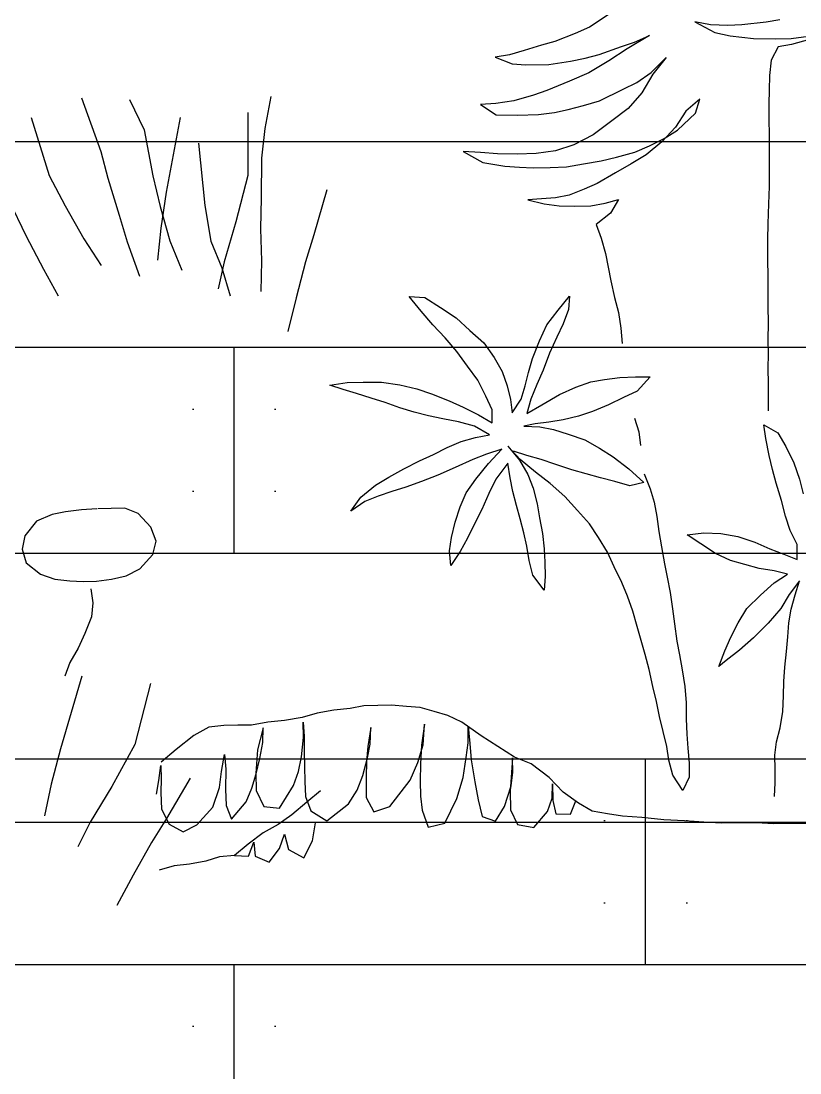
# Model space of a CAD drawing. Header units: metres. Extents: x -58 to 722, y -1100 to 345.
# Drawn here: x 242.635 to 243.014, y -484.173 to -483.662 of the extents above; entities that cross this region are included whole.
import ezdxf

# ---------------------------------------------------------------- set-up
doc = ezdxf.new("R2010")
doc.units = ezdxf.units.M
doc.header["$MEASUREMENT"] = 0
for name, color, linetype in [('FSR_ARQ_005VEGETACION', 64, 'Continuous'), ('FSR_ARQ_008MOBILIARIO', 115, 'Continuous'), ('FSR_ARQ_028JARDINERAS', 133, 'Continuous')]:
    doc.layers.add(name, color=color, linetype=linetype)

# ---------------------------------------------------------------- blocks, each defined once
blk = doc.blocks.new('arbustos 01')
at = {"layer": 'FSR_ARQ_005VEGETACION', "color": 103}
for p, q in [((189.18522, -31.64683), (189.19641, -31.65417)), ((189.0937, -31.65021), (189.10103, -31.6515)), ((189.10103, -31.6515), (189.11418, -31.65288)), ((189.11418, -31.65288), (189.1217, -31.65332)), ((189.1217, -31.65332), (189.13111, -31.65294)), ((189.13951, -31.65134), (189.12866, -31.65701)), ((189.13111, -31.65294), (189.13951, -31.65134)), ((189.08758, -31.66038), (189.07546, -31.65868)), ((189.12043, -31.65895), (189.10793, -31.66032)), ((189.12866, -31.65701), (189.12043, -31.65895)), ((189.17202, -31.66238), (189.16403, -31.65869)), ((189.16403, -31.65869), (189.17607, -31.66586)), ((189.19641, -31.65417), (189.20422, -31.65769)), ((189.20422, -31.65769), (189.21511, -31.66194)), ((189.07765, -31.66093), (189.08736, -31.66363)), ((189.08736, -31.66363), (189.09453, -31.66475)), ((189.09595, -31.6605), (189.08758, -31.66038)), ((189.09453, -31.66475), (189.09836, -31.67199)), ((189.10793, -31.66032), (189.09595, -31.6605)), ((189.17916, -31.6647), (189.17202, -31.66238)), ((189.19125, -31.66897), (189.17916, -31.6647)), ((189.21511, -31.66194), (189.22226, -31.66392)), ((189.22226, -31.66392), (189.23163, -31.66678)), ((189.16307, -31.67868), (189.15498, -31.67053)), ((189.15498, -31.67053), (189.16221, -31.67952)), ((189.17607, -31.66586), (189.1859, -31.67232)), ((189.19874, -31.67095), (189.19125, -31.66897)), ((189.23163, -31.66678), (189.23963, -31.66912)), ((189.24731, -31.67042), (189.2382, -31.67405)), ((189.23963, -31.66912), (189.24731, -31.67042)), ((189.09836, -31.67199), (189.09916, -31.68029)), ((189.1859, -31.67232), (189.19675, -31.67896)), ((189.20659, -31.6726), (189.19874, -31.67095)), ((189.21836, -31.6743), (189.20659, -31.6726)), ((189.23084, -31.67464), (189.21836, -31.6743)), ((189.2382, -31.67405), (189.23084, -31.67464)), ((189.09916, -31.68029), (189.0994, -31.68827)), ((189.16221, -31.67952), (189.16822, -31.68969)), ((189.17087, -31.68408), (189.16307, -31.67868)), ((189.19675, -31.67896), (189.20729, -31.68338)), ((189.17817, -31.68777), (189.17087, -31.68408)), ((189.20729, -31.68338), (189.21954, -31.68851)), ((189.0994, -31.68827), (189.09948, -31.69554)), ((189.13918, -31.70075), (189.13689, -31.69303)), ((189.13689, -31.69303), (189.14432, -31.69962)), ((189.16822, -31.68969), (189.17546, -31.69817)), ((189.19108, -31.69393), (189.17817, -31.68777)), ((189.21954, -31.68851), (189.22668, -31.691)), ((189.22668, -31.691), (189.23724, -31.69405)), ((189.09948, -31.69554), (189.09954, -31.70388)), ((189.17546, -31.69817), (189.18443, -31.70479)), ((189.19959, -31.69644), (189.19108, -31.69393)), ((189.20794, -31.69861), (189.19959, -31.69644)), ((189.21527, -31.70025), (189.20794, -31.69861)), ((189.23724, -31.69405), (189.24697, -31.69538)), ((189.25534, -31.696), (189.24689, -31.70153)), ((189.24697, -31.69538), (189.25534, -31.696)), ((189.09954, -31.70388), (189.09943, -31.71256)), ((189.1488, -31.70977), (189.13918, -31.70075)), ((189.14432, -31.69962), (189.15002, -31.70825)), ((189.22398, -31.70139), (189.21527, -31.70025)), ((189.23526, -31.70171), (189.22398, -31.70139)), ((189.24689, -31.70153), (189.23526, -31.70171)), ((189.15609, -31.71432), (189.1488, -31.70977)), ((189.15002, -31.70825), (189.15743, -31.71622)), ((189.18443, -31.70479), (189.19442, -31.71244)), ((189.09943, -31.71256), (189.09931, -31.7209)), ((189.16407, -31.71836), (189.15609, -31.71432)), ((189.19442, -31.71244), (189.20495, -31.71772)), ((189.09931, -31.7209), (189.09937, -31.72994)), ((189.15743, -31.71622), (189.16589, -31.72317)), ((189.17189, -31.72171), (189.16407, -31.71836)), ((189.18177, -31.72441), (189.17189, -31.72171)), ((189.20495, -31.71772), (189.21482, -31.7211)), ((189.21482, -31.7211), (189.22523, -31.72244)), ((189.26457, -31.72143), (189.25406, -31.72727)), ((189.25533, -31.72199), (189.26457, -31.72143)), ((189.16589, -31.72317), (189.17386, -31.72807)), ((189.19012, -31.72641), (189.18177, -31.72441)), ((189.19968, -31.72807), (189.19012, -31.72641)), ((189.22523, -31.72244), (189.23548, -31.72275)), ((189.23548, -31.72275), (189.24609, -31.72255)), ((189.25406, -31.72727), (189.24206, -31.72933)), ((189.24609, -31.72255), (189.25533, -31.72199)), ((189.20889, -31.72957), (189.19968, -31.72807)), ((189.2176, -31.73003), (189.20889, -31.72957)), ((189.22683, -31.73015), (189.2176, -31.73003)), ((189.23419, -31.72991), (189.22683, -31.73015)), ((189.24206, -31.72933), (189.23419, -31.72991))]:
    blk.add_line(p, q, dxfattribs=at)
at = {"layer": 'FSR_ARQ_005VEGETACION', "color": 104}
for p, q in [((189.36845, -31.69174), (189.37175, -31.709)), ((189.44489, -31.69324), (189.43688, -31.70968)), ((189.47072, -31.6923), (189.46024, -31.72136)), ((189.38101, -31.70024), (189.38097, -31.73427)), ((189.41752, -31.70304), (189.42497, -31.74328)), ((189.49785, -31.70297), (189.48825, -31.73436)), ((189.37175, -31.709), (189.37347, -31.72497)), ((189.43688, -31.70968), (189.43218, -31.73452)), ((189.40765, -31.71693), (189.40408, -31.75051)), ((189.46024, -31.72136), (189.45646, -31.73582)), ((189.37347, -31.72497), (189.37369, -31.74644)), ((189.09937, -31.72994), (189.09941, -31.74022)), ((189.17386, -31.72807), (189.18234, -31.73297)), ((189.18234, -31.73297), (189.19218, -31.73874)), ((189.19218, -31.73874), (189.19932, -31.74175)), ((189.38097, -31.73427), (189.38734, -31.75934)), ((189.43218, -31.73452), (189.42835, -31.75106)), ((189.45646, -31.73582), (189.45048, -31.75578)), ((189.48825, -31.73436), (189.47957, -31.75079)), ((189.09941, -31.74022), (189.09981, -31.74963)), ((189.19932, -31.74175), (189.20748, -31.74494)), ((189.33819, -31.74206), (189.34527, -31.76633)), ((189.42497, -31.74328), (189.428, -31.76274)), ((189.09981, -31.74963), (189.10019, -31.76045)), ((189.18793, -31.74929), (189.18078, -31.74731)), ((189.18078, -31.74731), (189.18512, -31.75472)), ((189.19561, -31.75076), (189.18793, -31.74929)), ((189.20748, -31.74494), (189.21482, -31.7464)), ((189.22093, -31.74957), (189.21288, -31.75065)), ((189.21482, -31.7464), (189.22233, -31.74702)), ((189.22968, -31.74746), (189.22093, -31.74957)), ((189.22233, -31.74702), (189.22968, -31.74746)), ((189.37369, -31.74644), (189.37402, -31.76307)), ((189.51013, -31.74731), (189.50068, -31.76719)), ((189.18512, -31.75472), (189.19274, -31.76081)), ((189.20467, -31.75088), (189.19561, -31.75076)), ((189.21288, -31.75065), (189.20467, -31.75088)), ((189.40408, -31.75051), (189.40088, -31.76983)), ((189.42835, -31.75106), (189.42309, -31.76964)), ((189.45048, -31.75578), (189.44601, -31.77022)), ((189.47957, -31.75079), (189.46948, -31.76858)), ((189.10019, -31.76045), (189.10026, -31.76896)), ((189.19274, -31.76081), (189.19007, -31.76819)), ((189.38734, -31.75934), (189.39379, -31.78096)), ((189.34527, -31.76633), (189.34979, -31.78098)), ((189.37402, -31.76307), (189.37363, -31.78038)), ((189.428, -31.76274), (189.4297, -31.7801)), ((189.50068, -31.76719), (189.49129, -31.78499)), ((189.10026, -31.76896), (189.10028, -31.77995)), ((189.19007, -31.76819), (189.18773, -31.77654)), ((189.40088, -31.76983), (189.39502, -31.78425)), ((189.42309, -31.76964), (189.41651, -31.78543)), ((189.44601, -31.77022), (189.43936, -31.78878)), ((189.46948, -31.76858), (189.46016, -31.78292)), ((189.18773, -31.77654), (189.18627, -31.78387)), ((189.10028, -31.77995), (189.10017, -31.78864)), ((189.18627, -31.78387), (189.18497, -31.79121)), ((189.34979, -31.78098), (189.3549, -31.80049)), ((189.37363, -31.78038), (189.37396, -31.79701)), ((189.39502, -31.78425), (189.39053, -31.79939)), ((189.39379, -31.78096), (189.39693, -31.79557)), ((189.10017, -31.78864), (189.10006, -31.79626)), ((189.49129, -31.78499), (189.48335, -31.79936)), ((189.18497, -31.79121), (189.18297, -31.80024)), ((189.10006, -31.79626), (189.10012, -31.80477)), ((189.18297, -31.80024), (189.1808, -31.80842)), ((189.21333, -31.80708), (189.20722, -31.79955)), ((189.20722, -31.79955), (189.20775, -31.80674)), ((189.2854, -31.80017), (189.27682, -31.80555)), ((189.29383, -31.79975), (189.2854, -31.80017)), ((189.28734, -31.80755), (189.29383, -31.79975)), ((189.3549, -31.80049), (189.35935, -31.81859)), ((189.10012, -31.80477), (189.09999, -31.81434)), ((189.20775, -31.80674), (189.21066, -31.8144)), ((189.27682, -31.80555), (189.2685, -31.81129)), ((189.1808, -31.80842), (189.17949, -31.81678)), ((189.21942, -31.81505), (189.21333, -31.80708)), ((189.2685, -31.81129), (189.26096, -31.81801)), ((189.28104, -31.81491), (189.28734, -31.80755)), ((189.09999, -31.81434), (189.10006, -31.82268)), ((189.17949, -31.81678), (189.1787, -31.82515)), ((189.21066, -31.8144), (189.2141, -31.82172)), ((189.22338, -31.82371), (189.21942, -31.81505)), ((189.26096, -31.81801), (189.25351, -31.82465)), ((189.27438, -31.82209), (189.28104, -31.81491)), ((189.10006, -31.82268), (189.09995, -31.83065)), ((189.2141, -31.82172), (189.21806, -31.83037)), ((189.22724, -31.83315), (189.22338, -31.82371)), ((189.26808, -31.82937), (189.27438, -31.82209)), ((189.25351, -31.82465), (189.24782, -31.83264)), ((189.26221, -31.83726), (189.26808, -31.82937)), ((189.09995, -31.83065), (189.10002, -31.83863)), ((189.21806, -31.83037), (189.22149, -31.83946)), ((189.22936, -31.84072), (189.22724, -31.83315)), ((189.24782, -31.83264), (189.24355, -31.84029)), ((189.10002, -31.83863), (189.09991, -31.84661)), ((189.22149, -31.83946), (189.22484, -31.84722)), ((189.23121, -31.84792), (189.22936, -31.84072)), ((189.24355, -31.84029), (189.24096, -31.84797)), ((189.25678, -31.84481), (189.26221, -31.83726)), ((189.09991, -31.84661), (189.09998, -31.85424)), ((189.17161, -31.84304), (189.16372, -31.84302)), ((189.16372, -31.84302), (189.17062, -31.85083)), ((189.17994, -31.84351), (189.17161, -31.84304)), ((189.18826, -31.8445), (189.17994, -31.84351)), ((189.1956, -31.84585), (189.18826, -31.8445)), ((189.20381, -31.8487), (189.1956, -31.84585)), ((189.25232, -31.85344), (189.25678, -31.84481)), ((189.30881, -31.84605), (189.29886, -31.84734)), ((189.31865, -31.84592), (189.30881, -31.84605)), ((189.32733, -31.84622), (189.31865, -31.84592)), ((189.33662, -31.84758), (189.32733, -31.84622)), ((189.17062, -31.85083), (189.17802, -31.85421)), ((189.21262, -31.85255), (189.20381, -31.8487)), ((189.22484, -31.84722), (189.2281, -31.85506)), ((189.23333, -31.85522), (189.23121, -31.84792)), ((189.24096, -31.84797), (189.23909, -31.85539)), ((189.28168, -31.85233), (189.27215, -31.8561)), ((189.2897, -31.84961), (189.28168, -31.85233)), ((189.29886, -31.84734), (189.2897, -31.84961)), ((189.31428, -31.85455), (189.3222, -31.852)), ((189.3222, -31.852), (189.32941, -31.84988)), ((189.32941, -31.84988), (189.33662, -31.84758)), ((189.09998, -31.85424), (189.09989, -31.8615)), ((189.17802, -31.85421), (189.18621, -31.85813)), ((189.18621, -31.85813), (189.19485, -31.86179)), ((189.22212, -31.85817), (189.21262, -31.85255)), ((189.2281, -31.85506), (189.2303, -31.86289)), ((189.2381, -31.86256), (189.23333, -31.85522)), ((189.23909, -31.85539), (189.2381, -31.86256)), ((189.24903, -31.86084), (189.25232, -31.85344)), ((189.27215, -31.8561), (189.26465, -31.85955)), ((189.29878, -31.85975), (189.3068, -31.85693)), ((189.3068, -31.85693), (189.31428, -31.85455)), ((189.19485, -31.86179), (189.20244, -31.86429)), ((189.2303, -31.86289), (189.22212, -31.85817)), ((189.24902, -31.86802), (189.24903, -31.86084)), ((189.25644, -31.86369), (189.24902, -31.86802)), ((189.26465, -31.85955), (189.25644, -31.86369)), ((189.2833, -31.86415), (189.29112, -31.86212)), ((189.29112, -31.86212), (189.29878, -31.85975)), ((189.1022, -31.86896), (189.09479, -31.87329)), ((189.10113, -31.87639), (189.1022, -31.86896)), ((189.17206, -31.86534), (189.16974, -31.87283)), ((189.20244, -31.86429), (189.21066, -31.86635)), ((189.21066, -31.86635), (189.21836, -31.86752)), ((189.21836, -31.86752), (189.22579, -31.86842)), ((189.22579, -31.86842), (189.2318, -31.86965)), ((189.25849, -31.86966), (189.2672, -31.86747)), ((189.2672, -31.86747), (189.27556, -31.86573)), ((189.27556, -31.86573), (189.2833, -31.86415)), ((189.09479, -31.87329), (189.09043, -31.88076)), ((189.16974, -31.87283), (189.16878, -31.88017)), ((189.2079, -31.87403), (189.19899, -31.8771)), ((189.21582, -31.87156), (189.2079, -31.87403)), ((189.22328, -31.87016), (189.21582, -31.87156)), ((189.2318, -31.86965), (189.22328, -31.87016)), ((189.25035, -31.87443), (189.25849, -31.86966)), ((189.25805, -31.87577), (189.25035, -31.87443)), ((189.09043, -31.88076), (189.08614, -31.88957)), ((189.09941, -31.8855), (189.10113, -31.87639)), ((189.19899, -31.8771), (189.19104, -31.8816)), ((189.23377, -31.88768), (189.24043, -31.8805)), ((189.24043, -31.8805), (189.23421, -31.88804)), ((189.26564, -31.878), (189.25805, -31.87577)), ((189.27331, -31.8813), (189.26564, -31.878)), ((189.09753, -31.89318), (189.09941, -31.8855)), ((189.18362, -31.88629), (189.1752, -31.89273)), ((189.19104, -31.8816), (189.18362, -31.88629)), ((189.2226, -31.8877), (189.23026, -31.8855)), ((189.23026, -31.8855), (189.23747, -31.8832)), ((189.25103, -31.88995), (189.24369, -31.88222)), ((189.24369, -31.88222), (189.25207, -31.88491)), ((189.25207, -31.88491), (189.25948, -31.88767)), ((189.28062, -31.88503), (189.27331, -31.8813)), ((189.28828, -31.8885), (189.28062, -31.88503)), ((189.08614, -31.88957), (189.08301, -31.89831)), ((189.20595, -31.89333), (189.21512, -31.89017)), ((189.21512, -31.89017), (189.2226, -31.8877)), ((189.22561, -31.89466), (189.23377, -31.88768)), ((189.23421, -31.88804), (189.22967, -31.89586)), ((189.23931, -31.89768), (189.24048, -31.88972)), ((189.24048, -31.88972), (189.24702, -31.89832)), ((189.25783, -31.89837), (189.25103, -31.88995)), ((189.25948, -31.88767), (189.269, -31.89197)), ((189.269, -31.89197), (189.27825, -31.89626)), ((189.29674, -31.8927), (189.28828, -31.8885)), ((189.09557, -31.90051), (189.09753, -31.89318)), ((189.1668, -31.89543), (189.16361, -31.90359)), ((189.1752, -31.89273), (189.16712, -31.90016)), ((189.18281, -31.89966), (189.19047, -31.89755)), ((189.19047, -31.89755), (189.19821, -31.89553)), ((189.19821, -31.89553), (189.20595, -31.89333)), ((189.21773, -31.90076), (189.22561, -31.89466)), ((189.22967, -31.89586), (189.22691, -31.90318)), ((189.23788, -31.90511), (189.23931, -31.89768)), ((189.27825, -31.89626), (189.28707, -31.89957)), ((189.30483, -31.89733), (189.29674, -31.8927)), ((189.31204, -31.90159), (189.30483, -31.89733)), ((189.08301, -31.89831), (189.08104, -31.90635)), ((189.09278, -31.90996), (189.09557, -31.90051)), ((189.16361, -31.90359), (189.16146, -31.91075)), ((189.16712, -31.90016), (189.17463, -31.90194)), ((189.17463, -31.90194), (189.18281, -31.89966)), ((189.20974, -31.90774), (189.21773, -31.90076)), ((189.22691, -31.90318), (189.22476, -31.91167)), ((189.24702, -31.89832), (189.25072, -31.90608)), ((189.26296, -31.9058), (189.25783, -31.89837)), ((189.28707, -31.89957), (189.29554, -31.90261)), ((189.29554, -31.90261), (189.30313, -31.90511)), ((189.31984, -31.90817), (189.31204, -31.90159)), ((189.2029, -31.91527), (189.20974, -31.90774)), ((189.23592, -31.91262), (189.23788, -31.90511)), ((189.25072, -31.90608), (189.2545, -31.91482)), ((189.26632, -31.91329), (189.26296, -31.9058)), ((189.30313, -31.90511), (189.31054, -31.9076)), ((189.31054, -31.9076), (189.31777, -31.91036)), ((189.32524, -31.9156), (189.31984, -31.90817)), ((189.09054, -31.91835), (189.09278, -31.90996)), ((189.16146, -31.91075), (189.15999, -31.91859)), ((189.22476, -31.91167), (189.22342, -31.91927)), ((189.23387, -31.91986), (189.23592, -31.91262)), ((189.2545, -31.91482), (189.25839, -31.92214)), ((189.26904, -31.92158), (189.26632, -31.91329)), ((189.31777, -31.91036), (189.32524, -31.9156)), ((189.44014, -31.91699), (189.44732, -31.91407)), ((189.44732, -31.91407), (189.45478, -31.91417)), ((189.45478, -31.91417), (189.46191, -31.91443)), ((189.46255, -31.91444), (189.47079, -31.91487)), ((189.47079, -31.91487), (189.47935, -31.91594)), ((189.08795, -31.92603), (189.09054, -31.91835)), ((189.15999, -31.91859), (189.15902, -31.92661)), ((189.19642, -31.92254), (189.2029, -31.91527)), ((189.22342, -31.91927), (189.22188, -31.92776)), ((189.23182, -31.92736), (189.23387, -31.91986)), ((189.43338, -31.92436), (189.44014, -31.91699)), ((189.47935, -31.91594), (189.48662, -31.91746)), ((189.48662, -31.91746), (189.49498, -31.92107)), ((189.0843, -31.93361), (189.08795, -31.92603)), ((189.19162, -31.92983), (189.19642, -31.92254)), ((189.25839, -31.92214), (189.26227, -31.93026)), ((189.27097, -31.92994), (189.26904, -31.92158)), ((189.43042, -31.93177), (189.43338, -31.92436)), ((189.49498, -31.92107), (189.50138, -31.92893)), ((189.11637, -31.92934), (189.10719, -31.93241)), ((189.12552, -31.92778), (189.11637, -31.92934)), ((189.13474, -31.92729), (189.12552, -31.92778)), ((189.14359, -31.92847), (189.13474, -31.92729)), ((189.13626, -31.93334), (189.14359, -31.92847)), ((189.15902, -31.92661), (189.15754, -31.93497)), ((189.18664, -31.93774), (189.19162, -31.92983)), ((189.22188, -31.92776), (189.22097, -31.93599)), ((189.23021, -31.93452), (189.23182, -31.92736)), ((189.26227, -31.93026), (189.26625, -31.9375)), ((189.27202, -31.93713), (189.27097, -31.92994)), ((189.43222, -31.9391), (189.43042, -31.93177)), ((189.50138, -31.92893), (189.50287, -31.93625)), ((189.08419, -31.94176), (189.0843, -31.93361)), ((189.09908, -31.93593), (189.0915, -31.93893)), ((189.10719, -31.93241), (189.09908, -31.93593)), ((189.12839, -31.93846), (189.13626, -31.93334)), ((189.15754, -31.93497), (189.15588, -31.94418)), ((189.22097, -31.93599), (189.22052, -31.94317)), ((189.22896, -31.94222), (189.23021, -31.93452)), ((189.26625, -31.9375), (189.27121, -31.94492)), ((189.27121, -31.94492), (189.27202, -31.93713)), ((189.50287, -31.93625), (189.50055, -31.94351)), ((189.0915, -31.93893), (189.08419, -31.94176)), ((189.11252, -31.94454), (189.12018, -31.94234)), ((189.12018, -31.94234), (189.12839, -31.93846)), ((189.18307, -31.94576), (189.18664, -31.93774)), ((189.22052, -31.94317), (189.22033, -31.95097)), ((189.22698, -31.95026), (189.22896, -31.94222)), ((189.43926, -31.94681), (189.43222, -31.9391)), ((189.08949, -31.94963), (189.0967, -31.94787)), ((189.0967, -31.94787), (189.10487, -31.94656)), ((189.10487, -31.94656), (189.11252, -31.94454)), ((189.15588, -31.94418), (189.15441, -31.95134)), ((189.17897, -31.95413), (189.18307, -31.94576)), ((189.44667, -31.95056), (189.43926, -31.94681)), ((189.50055, -31.94351), (189.49285, -31.9496)), ((189.08535, -31.96084), (189.08297, -31.95336)), ((189.08297, -31.95336), (189.08864, -31.96062)), ((189.09661, -31.95443), (189.08949, -31.94963)), ((189.10415, -31.961), (189.09661, -31.95443)), ((189.15441, -31.95134), (189.15276, -31.95953)), ((189.17586, -31.96153), (189.17897, -31.95413)), ((189.22033, -31.95097), (189.22085, -31.95833)), ((189.22085, -31.95833), (189.22698, -31.95026)), ((189.45457, -31.95241), (189.44667, -31.95056)), ((189.46265, -31.95347), (189.45457, -31.95241)), ((189.46979, -31.95357), (189.46265, -31.95347)), ((189.47709, -31.95319), (189.46979, -31.95357)), ((189.4852, -31.95235), (189.47709, -31.95319)), ((189.49285, -31.9496), (189.4852, -31.95235)), ((189.15276, -31.95953), (189.15162, -31.9684)), ((189.46577, -31.95764), (189.46472, -31.96508)), ((189.08747, -31.96849), (189.08535, -31.96084)), ((189.08864, -31.96062), (189.09305, -31.9683)), ((189.11149, -31.96828), (189.10415, -31.961)), ((189.17309, -31.96974), (189.17586, -31.96153)), ((189.46472, -31.96508), (189.4654, -31.97271)), ((189.08878, -31.97604), (189.08747, -31.96849)), ((189.09305, -31.9683), (189.09995, -31.97619)), ((189.11618, -31.97588), (189.11149, -31.96828)), ((189.15162, -31.9684), (189.15048, -31.97642)), ((189.17067, -31.97795), (189.17309, -31.96974)), ((189.0893, -31.98359), (189.08878, -31.97604)), ((189.09995, -31.97619), (189.10791, -31.9841)), ((189.12006, -31.98374), (189.11618, -31.97588)), ((189.15048, -31.97642), (189.14916, -31.98581)), ((189.4654, -31.97271), (189.46893, -31.9818)), ((189.16853, -31.98555), (189.17067, -31.97795)), ((189.46893, -31.9818), (189.47263, -31.98962)), ((189.08999, -31.99148), (189.0893, -31.98359)), ((189.10791, -31.9841), (189.11544, -31.99068)), ((189.12333, -31.99105), (189.12006, -31.98374)), ((189.14916, -31.98581), (189.14786, -31.99332)), ((189.16638, -31.99314), (189.16853, -31.98555)), ((189.09085, -31.99992), (189.08999, -31.99148)), ((189.11544, -31.99068), (189.12264, -31.99636)), ((189.12658, -31.99961), (189.12333, -31.99105)), ((189.14786, -31.99332), (189.14638, -32.00133)), ((189.16424, -32.00118), (189.16638, -31.99314)), ((189.47263, -31.98962), (189.47713, -31.99746)), ((189.09146, -32.00764), (189.09085, -31.99992)), ((189.12264, -31.99636), (189.12658, -31.99961)), ((189.47713, -31.99746), (189.47973, -32.00479)), ((189.14638, -32.00133), (189.14489, -32.01037)), ((189.16216, -32.01028), (189.16424, -32.00118)), ((189.47053, -32.00482), (189.48213, -32.04407)), ((189.47053, -32.00482), (189.48213, -32.04407)), ((189.09162, -32.01544), (189.09146, -32.00764)), ((189.14489, -32.01037), (189.14426, -32.01909)), ((189.16028, -32.01841), (189.16216, -32.01028)), ((189.43345, -32.0087), (189.44194, -32.04165)), ((189.43345, -32.0087), (189.44194, -32.04165)), ((189.09194, -32.02387), (189.09162, -32.01544)), ((189.14426, -32.01909), (189.14414, -32.0278)), ((189.15857, -32.02664), (189.16028, -32.01841)), ((189.28031, -32.0239), (189.28777, -32.02178)), ((189.28777, -32.02178), (189.2952, -32.02114)), ((189.2952, -32.02114), (189.30338, -32.02051)), ((189.30338, -32.02051), (189.3108, -32.02061)), ((189.3108, -32.02061), (189.31822, -32.02071)), ((189.31822, -32.02071), (189.32563, -32.02229)), ((189.32563, -32.02229), (189.33453, -32.02316)), ((189.09342, -32.03275), (189.09194, -32.02387)), ((189.14414, -32.0278), (189.14386, -32.03618)), ((189.15669, -32.03468), (189.15857, -32.02664)), ((189.26538, -32.02964), (189.27286, -32.02603)), ((189.27286, -32.02603), (189.28031, -32.0239)), ((189.33453, -32.02316), (189.34341, -32.02476)), ((189.34341, -32.02476), (189.35155, -32.0271)), ((189.35155, -32.0271), (189.36118, -32.02872)), ((189.09536, -32.04032), (189.09342, -32.03275)), ((189.25489, -32.03692), (189.26538, -32.02964)), ((189.26198, -32.0318), (189.26095, -32.04113)), ((189.26186, -32.04084), (189.26198, -32.0318)), ((189.28627, -32.04178), (189.28552, -32.03061)), ((189.28552, -32.03061), (189.28717, -32.04209)), ((189.31492, -32.04156), (189.31444, -32.03251)), ((189.31444, -32.03251), (189.31611, -32.04279)), ((189.35096, -32.02969), (189.35056, -32.03722)), ((189.35085, -32.03783), (189.35096, -32.02969)), ((189.36118, -32.02872), (189.37008, -32.02958)), ((189.37008, -32.02958), (189.37897, -32.03118)), ((189.37282, -32.04054), (189.37263, -32.0327)), ((189.37263, -32.0327), (189.37579, -32.0445)), ((189.37897, -32.03118), (189.38639, -32.03129)), ((189.38639, -32.03129), (189.39381, -32.03139)), ((189.39381, -32.03139), (189.40197, -32.03224)), ((189.40197, -32.03224), (189.41008, -32.0368)), ((189.14386, -32.03618), (189.14324, -32.04369)), ((189.15472, -32.04272), (189.15669, -32.03468)), ((189.2459, -32.04274), (189.25489, -32.03692)), ((189.35056, -32.03722), (189.35044, -32.04566)), ((189.35191, -32.0484), (189.35085, -32.03783)), ((189.41008, -32.0368), (189.41963, -32.04436)), ((189.09632, -32.04751), (189.09536, -32.04032)), ((189.14324, -32.04369), (189.14262, -32.05172)), ((189.15355, -32.05015), (189.15472, -32.04272)), ((189.23691, -32.04856), (189.2459, -32.04274)), ((189.26095, -32.04113), (189.26023, -32.04987)), ((189.26296, -32.0487), (189.26186, -32.04084)), ((189.28915, -32.05147), (189.28627, -32.04178)), ((189.28717, -32.04209), (189.28764, -32.05205)), ((189.31633, -32.04882), (189.31492, -32.04156)), ((189.31611, -32.04279), (189.3169, -32.05094)), ((189.37451, -32.04931), (189.37282, -32.04054)), ((189.37579, -32.0445), (189.37652, -32.05717)), ((189.41963, -32.04436), (189.4277, -32.05115)), ((189.44194, -32.04165), (189.4544, -32.06433)), ((189.44194, -32.04165), (189.4544, -32.06433)), ((189.48213, -32.04407), (189.48718, -32.0631)), ((189.48213, -32.04407), (189.48718, -32.0631)), ((189.09622, -32.05513), (189.09632, -32.04751)), ((189.1514, -32.05828), (189.15355, -32.05015)), ((189.22795, -32.05215), (189.23691, -32.04856)), ((189.23782, -32.0568), (189.23793, -32.04896)), ((189.23793, -32.04896), (189.23869, -32.05952)), ((189.26023, -32.04987), (189.25826, -32.0619)), ((189.26462, -32.05958), (189.26296, -32.0487)), ((189.31891, -32.0585), (189.31633, -32.04882)), ((189.3169, -32.05094), (189.31709, -32.05938)), ((189.35044, -32.04566), (189.35033, -32.0538)), ((189.35361, -32.05626), (189.35191, -32.0484)), ((189.37651, -32.05748), (189.37451, -32.04931)), ((189.39354, -32.04715), (189.39283, -32.05498)), ((189.39523, -32.05622), (189.39354, -32.04715)), ((189.09612, -32.06231), (189.09622, -32.05513)), ((189.14262, -32.05172), (189.14252, -32.05924)), ((189.2182, -32.05944), (189.22795, -32.05215)), ((189.23863, -32.06405), (189.23782, -32.0568)), ((189.28764, -32.05205), (189.28781, -32.0614)), ((189.29325, -32.06087), (189.28915, -32.05147)), ((189.35033, -32.0538), (189.35022, -32.06164)), ((189.35623, -32.06383), (189.35361, -32.05626)), ((189.39283, -32.05498), (189.39298, -32.06584)), ((189.39631, -32.06498), (189.39523, -32.05622)), ((189.42783, -32.05305), (189.42774, -32.06028)), ((189.42893, -32.0612), (189.42783, -32.05305)), ((189.09655, -32.06976), (189.09612, -32.06231)), ((189.14252, -32.05924), (189.14601, -32.06647)), ((189.14601, -32.06647), (189.1514, -32.05828)), ((189.21067, -32.06751), (189.2182, -32.05944)), ((189.23869, -32.05952), (189.23919, -32.06677)), ((189.25826, -32.0619), (189.25662, -32.07153)), ((189.26809, -32.07078), (189.26462, -32.05958)), ((189.28781, -32.0614), (189.2877, -32.06954)), ((189.30421, -32.07519), (189.29325, -32.06087)), ((189.31709, -32.05938), (189.31694, -32.07024)), ((189.32182, -32.06638), (189.31891, -32.0585)), ((189.35022, -32.06164), (189.34981, -32.06978)), ((189.37652, -32.05717), (189.37639, -32.06652)), ((189.37882, -32.06535), (189.37651, -32.05748)), ((189.41198, -32.05987), (189.42493, -32.0816)), ((189.41198, -32.05987), (189.42493, -32.0816)), ((189.42774, -32.06028), (189.42794, -32.06752)), ((189.43034, -32.06846), (189.42893, -32.0612)), ((189.20242, -32.07334), (189.21067, -32.06751)), ((189.21633, -32.06284), (189.21621, -32.07188)), ((189.21653, -32.07068), (189.21633, -32.06284)), ((189.2424, -32.07525), (189.23863, -32.06405)), ((189.23919, -32.06677), (189.23906, -32.07702)), ((189.32654, -32.07368), (189.32182, -32.06638)), ((189.34175, -32.06676), (189.34909, -32.0728)), ((189.3639, -32.076), (189.35623, -32.06383)), ((189.37639, -32.06652), (189.37235, -32.07521)), ((189.38174, -32.07262), (189.37882, -32.06535)), ((189.39298, -32.06584), (189.39256, -32.07458)), ((189.39979, -32.07558), (189.39631, -32.06498)), ((189.42794, -32.06752), (189.42751, -32.07656)), ((189.4544, -32.06433), (189.46606, -32.08364)), ((189.4544, -32.06433), (189.46606, -32.08364)), ((189.48718, -32.0631), (189.49067, -32.08019)), ((189.48718, -32.0631), (189.49067, -32.08019)), ((189.19493, -32.07769), (189.20242, -32.07334)), ((189.20676, -32.07929), (189.20384, -32.07202)), ((189.21621, -32.07188), (189.2146, -32.0791)), ((189.21914, -32.07795), (189.21653, -32.07068)), ((189.25662, -32.07153), (189.25439, -32.08054)), ((189.27454, -32.08413), (189.26809, -32.07078)), ((189.2877, -32.06954), (189.2867, -32.07706)), ((189.31694, -32.07024), (189.31292, -32.07802)), ((189.33818, -32.08289), (189.32654, -32.07368)), ((189.34981, -32.06978), (189.34699, -32.07758)), ((189.34909, -32.0728), (189.35717, -32.0796)), ((189.38975, -32.08208), (189.38174, -32.07262)), ((189.17856, -32.08044), (189.18675, -32.07907)), ((189.18675, -32.07907), (189.19493, -32.07769)), ((189.2146, -32.0791), (189.20676, -32.07929)), ((189.22656, -32.0865), (189.21914, -32.07795)), ((189.23906, -32.07702), (189.23533, -32.08481)), ((189.24711, -32.08316), (189.2424, -32.07525)), ((189.2867, -32.07706), (189.28355, -32.08637)), ((189.31292, -32.07802), (189.30421, -32.07519)), ((189.34699, -32.07758), (189.33818, -32.08289)), ((189.35717, -32.0796), (189.36452, -32.08489)), ((189.37235, -32.07521), (189.3639, -32.076)), ((189.39256, -32.07458), (189.38975, -32.08208)), ((189.4084, -32.08505), (189.39979, -32.07558)), ((189.42751, -32.07656), (189.42348, -32.08465)), ((189.07827, -32.08427), (189.08569, -32.08438)), ((189.08569, -32.08438), (189.09683, -32.08453)), ((189.09683, -32.08453), (189.10649, -32.08392)), ((189.10649, -32.08392), (189.1154, -32.08404)), ((189.1154, -32.08404), (189.12505, -32.08417)), ((189.12505, -32.08417), (189.13471, -32.08356)), ((189.13471, -32.08356), (189.14511, -32.08295)), ((189.14511, -32.08295), (189.15626, -32.08236)), ((189.15626, -32.08236), (189.16816, -32.08104)), ((189.16816, -32.08104), (189.17856, -32.08044)), ((189.23533, -32.08481), (189.22656, -32.0865)), ((189.25439, -32.08054), (189.24711, -32.08316)), ((189.28355, -32.08637), (189.27454, -32.08413)), ((189.34606, -32.09374), (189.34438, -32.08407)), ((189.36452, -32.08489), (189.37263, -32.08946)), ((189.41589, -32.08877), (189.4084, -32.08505)), ((189.42348, -32.08465), (189.41589, -32.08877)), ((189.42493, -32.0816), (189.43298, -32.09464)), ((189.42493, -32.0816), (189.43298, -32.09464)), ((189.46606, -32.08364), (189.47277, -32.097)), ((189.46606, -32.08364), (189.47277, -32.097)), ((189.36119, -32.09003), (189.35896, -32.09844)), ((189.36379, -32.0979), (189.36119, -32.09003)), ((189.37263, -32.08946), (189.38071, -32.09551)), ((189.35076, -32.10285), (189.34606, -32.09374)), ((189.37771, -32.09447), (189.37701, -32.102)), ((189.38062, -32.10205), (189.37771, -32.09447)), ((189.38071, -32.09551), (189.38805, -32.10155)), ((189.43298, -32.09464), (189.44282, -32.11224)), ((189.43298, -32.09464), (189.44282, -32.11224)), ((189.35896, -32.09844), (189.35076, -32.10285)), ((189.36942, -32.10522), (189.36379, -32.0979)), ((189.37701, -32.102), (189.36942, -32.10522)), ((189.38805, -32.10155), (189.38062, -32.10205)), ((189.38805, -32.10155), (189.39621, -32.1024)), ((189.39621, -32.1024), (189.4036, -32.10473)), ((189.4036, -32.10473), (189.41249, -32.10633)), ((189.41249, -32.10633), (189.42065, -32.10719)), ((189.42065, -32.10719), (189.42878, -32.10953)), ((189.44282, -32.11224), (189.45166, -32.12865)), ((189.44282, -32.11224), (189.45166, -32.12865))]:
    blk.add_line(p, q, dxfattribs=at)

msp = doc.modelspace()

# ---------------------------------------------------------------- hatches: boundary and pattern name
at = {"layer": 'FSR_ARQ_008MOBILIARIO', "ltscale": 0.005}
h = msp.add_hatch(dxfattribs=at)
h.set_pattern_fill('BOARDWN', color=256, scale=0.05, pattern_type=2)
h.set_pattern_definition([(0, (241.93889, -478.3208), (0, 0.1), []), (90, (241.9389, -478.3208), (-0.2, 0.2), [0.1, -0.7]), (90, (241.9589, -478.2908), (-0.2, 0.2), [0, -0.04, 0, -0.76]), (90, (242.7189, -478.2908), (-0.2, 0.2), [0, -0.04, 0, -0.76]), (90, (242.3389, -478.2208), (-0.2, 0.2), [0.1, -0.7]), (90, (242.3189, -478.1908), (-0.2, 0.2), [0, -0.04, 0, -0.76]), (90, (242.3589, -478.1908), (-0.2, 0.2), [0, -0.04, 0, -0.76])])
h.paths.add_polyline_path([(244.33859, -482.2444), (241.83859, -482.2544), (241.83859, -484.65142), (244.33859, -484.65142)])

# ---------------------------------------------------------------- linework, layer by layer
at = {"layer": 'FSR_ARQ_028JARDINERAS', "ltscale": 0.005}
msp.add_lwpolyline([(242.38859, -484.60142), (242.38859, -484.05142), (243.78859, -484.05142), (243.78859, -484.60142), (242.38859, -484.60142)], dxfattribs=at)

# ---------------------------------------------------------------- block references
at = {"layer": 'FSR_ARQ_005VEGETACION', "xscale": -0.9, "yscale": 0.9, "zscale": 0.9}
msp.add_blockref('arbustos 01', (413.18854, -455.1762), dxfattribs=at)

doc.saveas('drawing.dxf')
